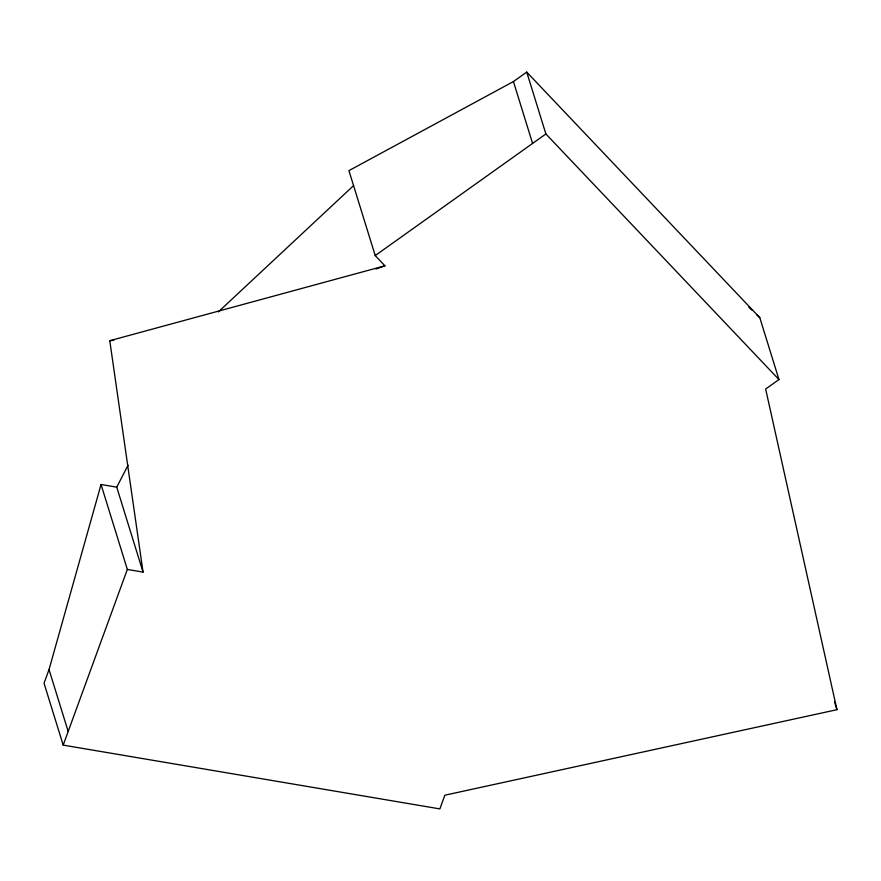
<?xml version="1.0" encoding="UTF-8"?>
<svg xmlns="http://www.w3.org/2000/svg" width="881" height="881" viewBox="0 0 881 881"><rect width="100%" height="100%" fill="white"/><g stroke="black" fill="none" stroke-linecap="round" stroke-linejoin="round"><path stroke-width="1.32" d="M375.912 269.013L384.953 265.809L375.218 255.578L348.931 170.639L513.436 81.559L526.739 72.099L759.807 317.689L778.958 379.557L765.655 389.017L836.95 709.69L444.839 795.213L439.861 808.901L63.201 745.117L44.05 683.26L49.028 669.571L101.051 484.495L116.744 487.171L143.041 572.11L127.338 569.434L101.051 484.495M63.201 745.117L127.338 569.434M116.744 487.171L128.031 465.245M218.367 311.885L353.655 185.55M375.218 255.578L545.89 133.956L526.739 72.099M143.041 572.11L109.773 340.705L384.953 265.809M109.773 340.705L113.825 340.319M748.872 307.249L751.856 310.101M756.834 314.847L759.807 317.689M545.89 133.956L778.958 379.557M834.593 702.069L836.95 709.69M513.436 81.559L532.576 143.416M49.028 669.571L68.178 731.428"/></g></svg>
